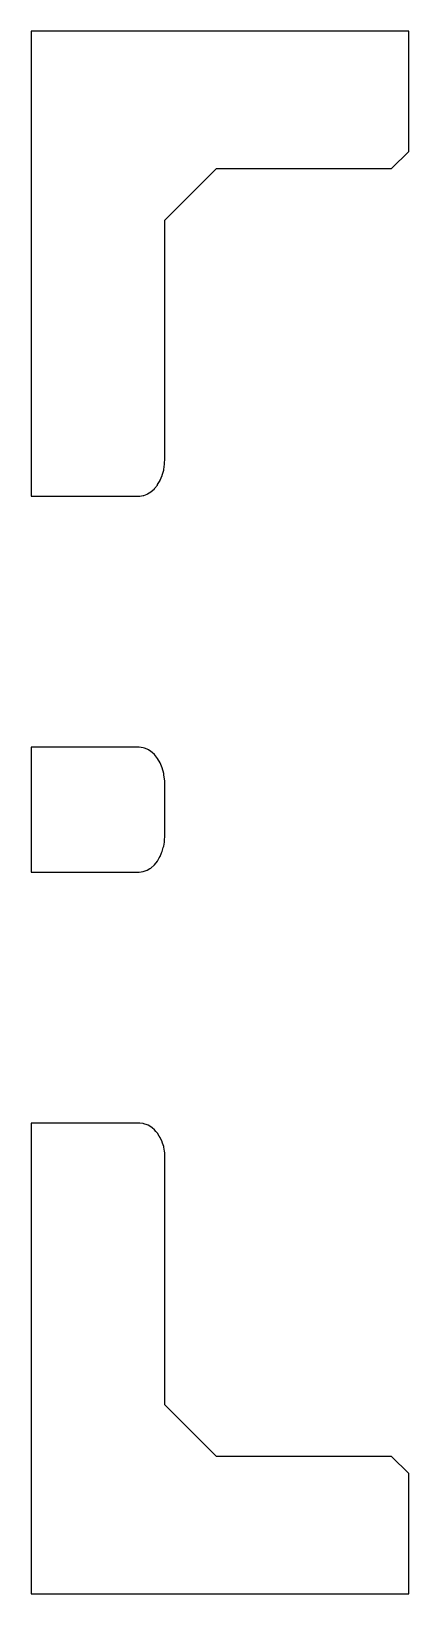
# Model space of a CAD drawing. Header units: metres. Extents: x 0 to 47.5, y 0 to 45.5.
# Drawn here: x 36.5 to 47.5, y 0 to 45.5 of the extents above.
import ezdxf

# ---------------------------------------------------------------- set-up
doc = ezdxf.new("R2010")
doc.units = ezdxf.units.M

msp = doc.modelspace()

# ---------------------------------------------------------------- linework, layer by layer
for p, q in [((47.5, 45.5), (36.5, 45.5)), ((36.5, 45.5), (36.5, 31.9639)), ((47.5, 42), (47.5, 45.5)), ((47, 41.5), (47.5, 42)), ((40.3959, 40), (41.8959, 41.5)), ((41.8959, 41.5), (47, 41.5)), ((40.3959, 33.0613), (40.3959, 40)), ((40.361, 32.7334), (40.3867, 32.8897)), ((40.3867, 32.8897), (40.3872, 32.8991)), ((40.3872, 32.8991), (40.3959, 33.0613)), ((40.1838, 32.2983), (40.2527, 32.4163)), ((40.2527, 32.4163), (40.2582, 32.4294)), ((40.2582, 32.4294), (40.3142, 32.5631)), ((40.3142, 32.5631), (40.3177, 32.5756)), ((40.3177, 32.5756), (40.3592, 32.7222)), ((40.3592, 32.7222), (40.361, 32.7334)), ((36.5, 31.9639), (39.6459, 31.9639)), ((39.6459, 31.9639), (39.6603, 31.9656)), ((39.6603, 31.9656), (39.7632, 31.9775)), ((39.7632, 31.9775), (39.7772, 31.9824)), ((39.7772, 31.9824), (39.8777, 32.0177)), ((39.8777, 32.0177), (39.8906, 32.0255)), ((39.8906, 32.0255), (39.9864, 32.0836)), ((39.9864, 32.0836), (40.0868, 32.1735)), ((40.0868, 32.1735), (40.0963, 32.1855)), ((40.0963, 32.1855), (40.1762, 32.2854)), ((40.1762, 32.2854), (40.1838, 32.2983)), ((39.6459, 24.6481), (36.5, 24.6481)), ((36.5, 24.6481), (36.5, 21.014)), ((39.7632, 24.6346), (39.6459, 24.6481)), ((39.8022, 24.6209), (39.7632, 24.6346)), ((39.8777, 24.5944), (39.8022, 24.6209)), ((39.9143, 24.5722), (39.8777, 24.5944)), ((39.9864, 24.5285), (39.9143, 24.5722)), ((40.0197, 24.4986), (39.9864, 24.5285)), ((40.0868, 24.4385), (40.0197, 24.4986)), ((40.1762, 24.3267), (40.0868, 24.4385)), ((40.2527, 24.1957), (40.1762, 24.3267)), ((40.2715, 24.1508), (40.2527, 24.1957)), ((40.3142, 24.0489), (40.2715, 24.1508)), ((40.3592, 23.8898), (40.3142, 24.0489)), ((40.367, 23.8423), (40.3592, 23.8898)), ((40.3867, 23.7224), (40.367, 23.8423)), ((40.3892, 23.6757), (40.3867, 23.7224)), ((40.3959, 23.5507), (40.3892, 23.6757)), ((40.3959, 22.1113), (40.3959, 23.5507)), ((40.3592, 21.7722), (40.3785, 21.8901)), ((40.3785, 21.8901), (40.3867, 21.9397)), ((40.3867, 21.9397), (40.3931, 22.0595)), ((40.3931, 22.0595), (40.3959, 22.1113)), ((40.1762, 21.3354), (40.2313, 21.4298)), ((40.2313, 21.4298), (40.2527, 21.4663)), ((40.2527, 21.4663), (40.2967, 21.5714)), ((40.2967, 21.5714), (40.3142, 21.6131)), ((40.3142, 21.6131), (40.3461, 21.7261)), ((40.3461, 21.7261), (40.3592, 21.7722)), ((36.5, 21.014), (39.6459, 21.014)), ((39.6459, 21.014), (39.7632, 21.0275)), ((39.7632, 21.0275), (39.8473, 21.057)), ((39.8473, 21.057), (39.8777, 21.0677)), ((39.8777, 21.0677), (39.9573, 21.1159)), ((39.9573, 21.1159), (39.9864, 21.1336)), ((39.9864, 21.1336), (40.0868, 21.2235)), ((40.0868, 21.2235), (40.1762, 21.3354)), ((39.6459, 13.7047), (36.5, 13.7047)), ((36.5, 13.7047), (36.5, 0)), ((39.6617, 13.703), (39.6459, 13.7047)), ((39.7632, 13.6923), (39.6617, 13.703)), ((39.7818, 13.6863), (39.7632, 13.6923)), ((39.8777, 13.6554), (39.7818, 13.6863)), ((39.9035, 13.641), (39.8777, 13.6554)), ((39.9864, 13.5948), (39.9035, 13.641)), ((40.0225, 13.5651), (39.9864, 13.5948)), ((40.0868, 13.5122), (40.0225, 13.5651)), ((40.1336, 13.4584), (40.0868, 13.5122)), ((40.1762, 13.4094), (40.1336, 13.4584)), ((40.2313, 13.3227), (40.1762, 13.4094)), ((40.2527, 13.2891), (40.2313, 13.3227)), ((40.3105, 13.1623), (40.2527, 13.2891)), ((40.3142, 13.1543), (40.3105, 13.1623)), ((40.3256, 13.1171), (40.3142, 13.1543)), ((40.3592, 13.0211), (40.3256, 13.1171)), ((40.3629, 13.0029), (40.3592, 13.0211)), ((40.3867, 12.8856), (40.3629, 13.0029)), ((40.3896, 12.8422), (40.3867, 12.8856)), ((40.3959, 12.7467), (40.3896, 12.8422)), ((40.3959, 5.5), (40.3959, 12.7467)), ((41.8959, 4), (40.3959, 5.5)), ((47, 4), (41.8959, 4)), ((47.5, 3.5), (47, 4)), ((47.5, 0), (47.5, 3.5)), ((36.5, 0), (47.5, 0))]:
    msp.add_line(p, q)

doc.saveas('drawing.dxf')
